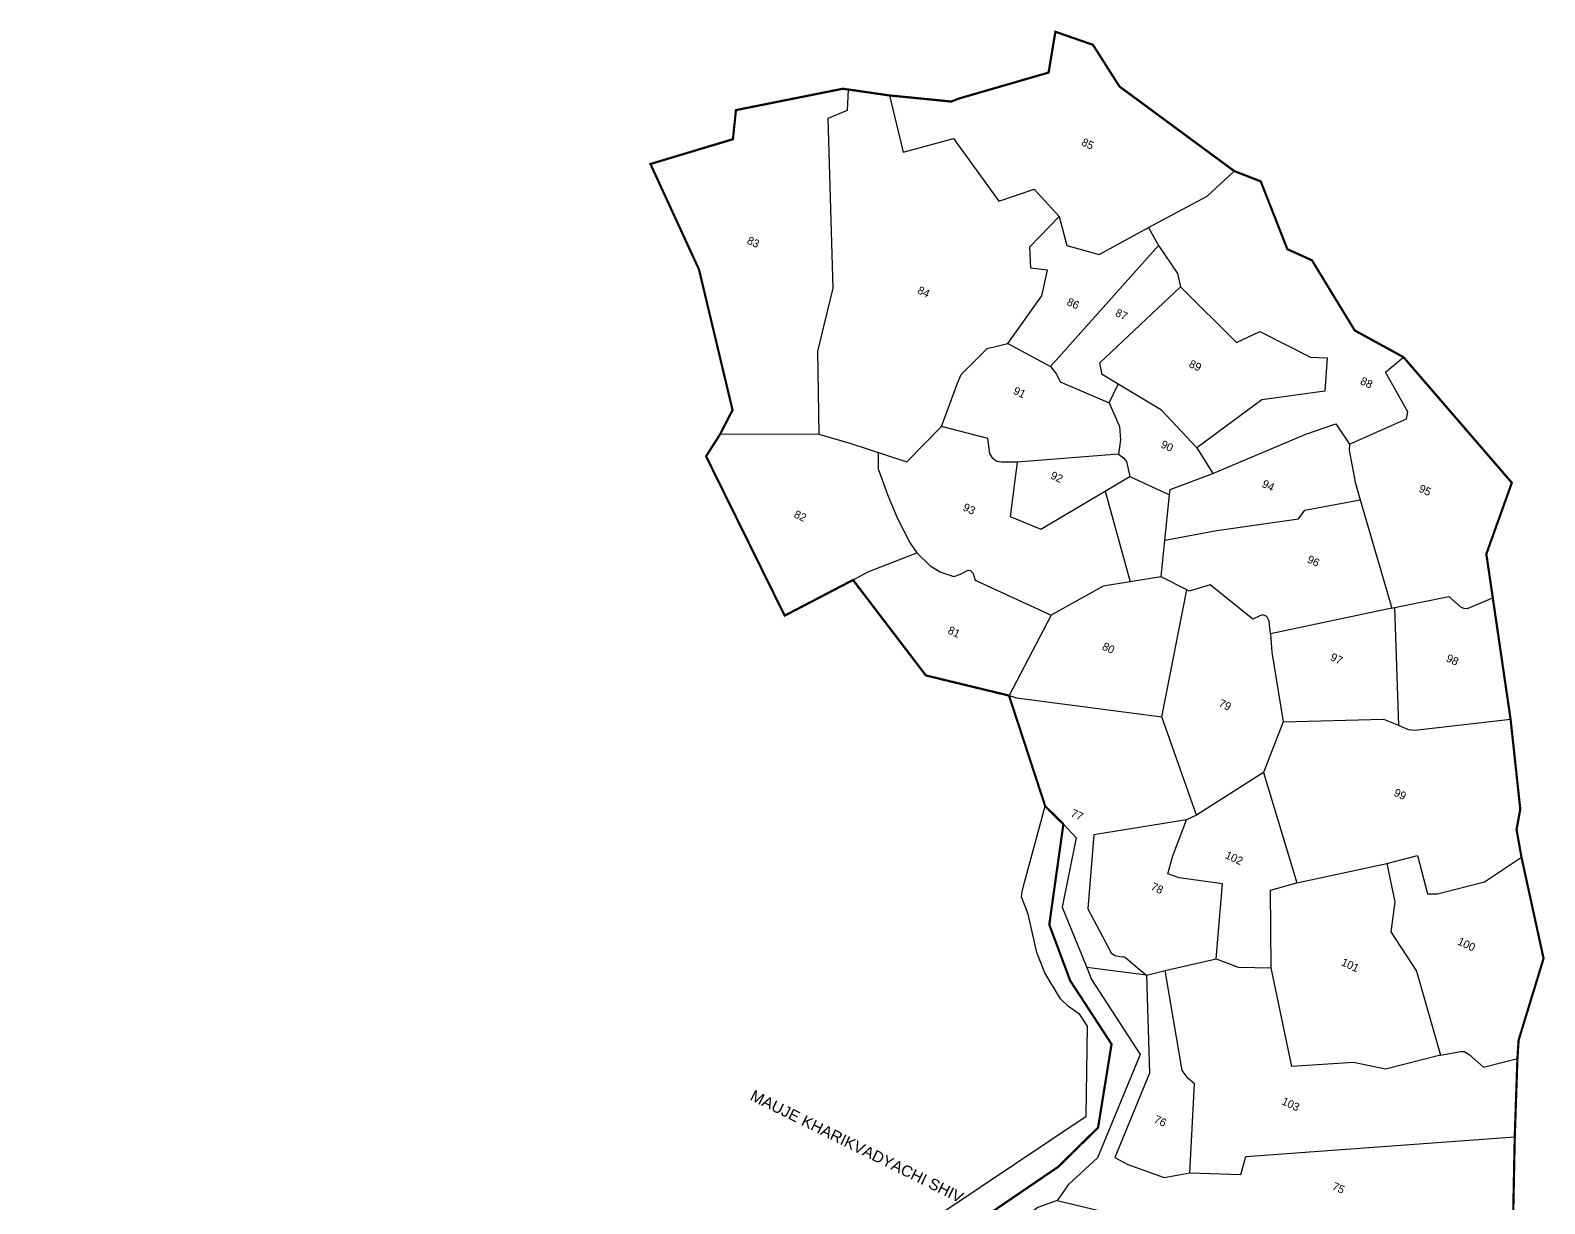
# Model space of a CAD drawing. Header units: metres. Extents: x 281458 to 282368, y 2032861 to 2034339.
# Drawn here: x 281480 to 282184, y 2033793 to 2034339 of the extents above; entities that cross this region are included whole.
import ezdxf
from ezdxf.enums import TextEntityAlignment as Align

# ---------------------------------------------------------------- set-up
doc = ezdxf.new("R2010")
doc.units = ezdxf.units.M
doc.header["$MEASUREMENT"] = 0
doc.linetypes.add('DASHDOT', pattern=[1, 0.5, -0.25, 0, -0.25])
for name, color, linetype in [('POLY_PARCEL', 6, 'Continuous'), ('POLY_WATER', 4, 'Continuous'), ('TEXT_MAPOUT', 7, 'Continuous'), ('TEXT_PARCEL', 7, 'Continuous'), ('V_BOUND_LINE', 7, 'Continuous'), ('V_BOUND_STREAM_LINE', 7, 'DASHDOT')]:
    doc.layers.add(name, color=color, linetype=linetype)
doc.styles.get("Standard").update_dxf_attribs({"font": 'arial.ttf'})
doc.styles.add('TEXT_MAP', font='KRDEV050.TTF')

msp = doc.modelspace()

# ---------------------------------------------------------------- linework, layer by layer
at = {"layer": 'POLY_PARCEL'}
for points in [[(281859.76, 2034311.41), (281859.28, 2034301.59), (281850.28, 2034298), (281852.68, 2034219.01), (281845.6, 2034189.79), (281846.09, 2034151.09)], [(281878.98, 2034308.65), (281885.37, 2034282.25), (281908.77, 2034288.6), (281929.87, 2034259.54), (281946.28, 2034265), (281957.91, 2034252.31)], [(281999.41, 2034247.3), (282026.75, 2034261.8), (282039.29, 2034273.5)], [(281903.24, 2034154.72), (281910.57, 2034174.86), (281912.29, 2034178.88), (281924.48, 2034191.04), (281934.09, 2034193.25), (281949.91, 2034215.46), (281952.52, 2034227.41), (281944.73, 2034228.4), (281944.21, 2034238.3), (281957.91, 2034252.31)], [(281957.91, 2034252.31), (281961.4, 2034238.84), (281976.52, 2034234.75), (281999.41, 2034247.3)], [(281999.41, 2034247.3), (282004.06, 2034238.91)], [(282004.06, 2034238.91), (281953.82, 2034182.62), (281956.72, 2034179.06), (281958.36, 2034175.46), (281981.11, 2034165.78)], [(282004.06, 2034238.91), (282012.97, 2034225.79), (282014.37, 2034219.61)], [(281985.27, 2034174.36), (281977.92, 2034178.89), (281976.82, 2034184.29), (282014.37, 2034219.61)], [(282014.37, 2034219.61), (282040.41, 2034193.79), (282051.13, 2034198.92), (282074.84, 2034187.04), (282082.47, 2034186.63), (282081.46, 2034171.21), (282052.06, 2034167.16), (282021.92, 2034144.83)], [(281934.09, 2034193.25), (281953.82, 2034182.62)], [(282092.86, 2034146.44), (282119.34, 2034158.3), (282119.97, 2034161.53), (282109.68, 2034179.99), (282118.02, 2034186.96)], [(281981.11, 2034165.78), (281985.27, 2034174.36)], [(282021.92, 2034144.83), (282005.53, 2034162.38), (281985.27, 2034174.36)], [(281981.11, 2034165.78), (281985.92, 2034154.79), (281986.48, 2034148.54), (281985.44, 2034141.93)], [(281846.09, 2034151.09), (281860.5, 2034146.94), (281887.01, 2034138.31), (281903.24, 2034154.72)], [(281938.45, 2034138.19), (281931.15, 2034138.22), (281928.91, 2034138.48), (281927.93, 2034139.1), (281927.02, 2034139.84), (281925.61, 2034142.23), (281924.72, 2034149.1), (281903.24, 2034154.72)], [(282029.36, 2034132.91), (282072.59, 2034151.11), (282086.47, 2034155.98), (282092.86, 2034146.44)], [(281846.09, 2034151.09), (281800.14, 2034150.94)], [(282092.86, 2034146.44), (282092.76, 2034143.75), (282095.51, 2034128.77), (282097.88, 2034120.6)], [(281873.77, 2034142.62), (281873.8, 2034134.98), (281878.11, 2034123.13), (281882.63, 2034112.34), (281888.7, 2034100.54), (281891.76, 2034095.93), (281897.9, 2034089.88), (281902.91, 2034086.97), (281908.95, 2034085.02), (281912.08, 2034086.15), (281914.4, 2034087.39), (281915.55, 2034088.01), (281916.62, 2034087.8), (281917.95, 2034086.31), (281918.85, 2034083.29), (281954.22, 2034067)], [(281985.44, 2034141.93), (281938.45, 2034138.19)], [(281985.44, 2034141.93), (281987.79, 2034140.21), (281989.18, 2034138.46), (281990.77, 2034131.41)], [(282021.92, 2034144.83), (282029.36, 2034132.91)], [(281938.45, 2034138.19), (281935.1, 2034112.9), (281949.38, 2034107.03), (281990.77, 2034131.41)], [(282009.48, 2034125.48), (282029.36, 2034132.91)], [(281990.77, 2034131.41), (282009.23, 2034123.01)], [(282009.23, 2034123.01), (282009.48, 2034125.48)], [(281979.24, 2034124.62), (281990.94, 2034082.51)], [(282007.06, 2034101.83), (282009.23, 2034123.01)], [(282072.2, 2034115.9), (282097.88, 2034120.6)], [(282097.88, 2034120.6), (282112.64, 2034070.33)], [(282031.22, 2034106.38), (282069.18, 2034111.74)], [(282069.18, 2034111.74), (282072.2, 2034115.9)], [(282007.06, 2034101.83), (282031.22, 2034106.38)], [(282005.32, 2034084.88), (282007.06, 2034101.83)], [(281862.07, 2034083.37), (281869.46, 2034087.24), (281891.76, 2034095.93)], [(282005.32, 2034084.88), (281978.44, 2034080.45), (281954.22, 2034067), (281934.59, 2034029.62)], [(282017.2, 2034078.75), (282005.32, 2034084.88)], [(282005.67, 2034019.73), (282017.2, 2034078.75)], [(282018.34, 2034078.17), (282017.2, 2034078.75)], [(282028.07, 2034081.19), (282018.34, 2034078.17)], [(282047.9, 2034065.13), (282028.07, 2034081.19)], [(282113.77, 2034070.55), (282139.09, 2034075.64), (282144.53, 2034070.91), (282146.18, 2034070.14), (282148.12, 2034070.24), (282159.53, 2034075.02)], [(282112.64, 2034070.33), (282056.11, 2034058.4)], [(282112.64, 2034070.33), (282113.77, 2034070.55)], [(282113.77, 2034070.55), (282115.67, 2034015.88)], [(282051.18, 2034066.76), (282047.9, 2034065.13)], [(282052.65, 2034067.2), (282051.18, 2034066.76)], [(282054.41, 2034066.38), (282052.65, 2034067.2)], [(282055, 2034065.48), (282054.41, 2034066.38)], [(282055.54, 2034064.21), (282055, 2034065.48)], [(282056.11, 2034058.4), (282055.54, 2034064.21)], [(282056.11, 2034058.4), (282056.74, 2034049.76), (282061.99, 2034017.48)], [(281934.59, 2034029.62), (281938.04, 2034028.6), (282005.67, 2034019.73)], [(282021.78, 2033974.09), (282005.67, 2034019.73)], [(282061.99, 2034017.48), (282052.91, 2033993.94)], [(282061.99, 2034017.48), (282108.78, 2034018.68), (282115.67, 2034015.88)], [(282115.67, 2034015.88), (282120.16, 2034013.78), (282123.23, 2034013.61), (282167.79, 2034018.65)], [(282052.91, 2033993.94), (282021.78, 2033974.09)], [(282052.91, 2033993.94), (282068.37, 2033942.51)], [(282017.08, 2033971.84), (281973.96, 2033964.83), (281971.23, 2033930.44), (281982.15, 2033909.95), (281983.85, 2033908.84), (281986.89, 2033908.21), (281987.6, 2033908.36), (281988.77, 2033907.81), (281993.19, 2033904.01), (281998.58, 2033899.58)], [(282030.88, 2033907.2), (282033.86, 2033942.15), (282013.7, 2033944.9), (282008.5, 2033946.69), (282010.7, 2033955.1), (282017.08, 2033971.84)], [(282021.78, 2033974.09), (282017.08, 2033971.84)], [(282068.37, 2033942.51), (282110.22, 2033951.54)], [(282110.22, 2033951.54), (282124.59, 2033955.31), (282129.13, 2033937.48), (282133.89, 2033937.48), (282155.69, 2033943.02), (282172.85, 2033954.52)], [(282110.22, 2033951.54), (282113.9, 2033933.75), (282112.15, 2033919.81), (282124.1, 2033901.53), (282135.2, 2033862.41)], [(282056.52, 2033902.99), (282056.23, 2033939.21), (282068.37, 2033942.51)], [(282007.21, 2033901.74), (282030.88, 2033907.2)], [(282030.88, 2033907.2), (282041.11, 2033903.42), (282056.52, 2033902.99)], [(281998.58, 2033899.58), (281970.74, 2033903.27)], [(281998.58, 2033899.58), (281999.97, 2033854.13), (281983.73, 2033814.84), (281989.79, 2033811.59), (282006.75, 2033805.57), (282018.73, 2033807.68)], [(281998.58, 2033899.58), (282007.21, 2033901.74)], [(282018.73, 2033807.68), (282020.88, 2033849.18), (282017.95, 2033851.61), (282015.04, 2033855.29), (282007.21, 2033901.74)], [(282135.2, 2033862.41), (282109.67, 2033855.96), (282094.72, 2033858.97), (282066.07, 2033857.11), (282056.52, 2033902.99)], [(282135.2, 2033862.41), (282144.7, 2033864.21), (282146.2, 2033864.08), (282148.54, 2033862.7), (282155.2, 2033856.9), (282170.97, 2033860.88)], [(282018.73, 2033807.68), (282042.34, 2033807.03), (282044.75, 2033815.36), (282169.74, 2033824.55)], [(281957.02, 2033794.81), (282000.26, 2033784.47), (282001.18, 2033777.14)]]:
    msp.add_lwpolyline(points, dxfattribs=at)
at = {"layer": 'POLY_WATER'}
for points in [[(281904.8, 2033790.02), (281970.52, 2033834.01), (281971.05, 2033875.92), (281967.44, 2033881.4), (281962.24, 2033885.02), (281958.48, 2033888.67), (281951.31, 2033900.8), (281947.59, 2033910.14), (281943.55, 2033927.93), (281940.44, 2033936.03), (281940.66, 2033938.54), (281941.97, 2033943.39), (281951.42, 2033978.19)], [(281959.87, 2033969.87), (281965.83, 2033963.5), (281959.32, 2033931.31), (281970.74, 2033903.27)], [(281970.74, 2033903.27), (281972.97, 2033897.68), (281995.51, 2033862.83), (281975.79, 2033814.65), (281962.03, 2033802.16), (281958.94, 2033797.67), (281957.02, 2033794.81)], [(281957.02, 2033794.81), (281948.03, 2033791.68), (281934.58, 2033781.53), (281923.2, 2033775.37)]]:
    msp.add_lwpolyline(points, dxfattribs=at)
at = {"layer": 'V_BOUND_LINE', "const_width": 1.03}
for points in [[(281878.98, 2034308.65), (281897.99, 2034306.78), (281907.77, 2034305.81), (281911.04, 2034307.13), (281952.99, 2034319.28), (281956.16, 2034338.25), (281973.6, 2034332.19), (281985.95, 2034312.8), (282039.29, 2034273.5)], [(281800.14, 2034150.94), (281806.04, 2034162.38), (281790.45, 2034227.71), (281767.86, 2034276.78), (281806.22, 2034288.29), (281807.62, 2034301.83), (281857.33, 2034311.76), (281859.76, 2034311.41)], [(281859.76, 2034311.41), (281878.98, 2034308.65)], [(282039.29, 2034273.5), (282051.63, 2034268.69), (282064, 2034237.17), (282075.42, 2034232.02), (282095.33, 2034199.39), (282118.02, 2034186.96)], [(282118.02, 2034186.96), (282168.38, 2034128.57), (282156.52, 2034095.47), (282159.53, 2034075.02)], [(281934.59, 2034029.62), (281895.91, 2034039), (281862.07, 2034083.37), (281830.28, 2034066.79), (281793.73, 2034140.87), (281800.14, 2034150.94)], [(282159.53, 2034075.02), (282167.79, 2034018.65)], [(281951.42, 2033978.19), (281934.59, 2034029.62)], [(282167.79, 2034018.65), (282172.3, 2033976.83), (282170.57, 2033967.35), (282172.85, 2033954.52)], [(282172.85, 2033954.52), (282183.13, 2033907.42), (282171.54, 2033869.44), (282170.97, 2033860.88)], [(282170.97, 2033860.88), (282169.74, 2033824.55)], [(282169.74, 2033824.55), (282168.93, 2033784.84)]]:
    msp.add_lwpolyline(points, dxfattribs=at)
at = {"layer": 'V_BOUND_STREAM_LINE', "ltscale": 10, "const_width": 1.03, "flags": 128}
for points in [[(281959.87, 2033969.87), (281951.42, 2033978.19)], [(281536.38, 2033029.62), (281565.1, 2033080.88), (281480.12, 2033255.72), (281588.57, 2033398.6), (281617.07, 2033438.27), (281672.68, 2033484.89), (281680.63, 2033536.65), (281707.04, 2033541.15), (281756.1, 2033493.95), (281794.15, 2033498), (281824.15, 2033510.17), (281841.49, 2033532.61), (281870.25, 2033571.54), (281875.48, 2033590.59), (281872.89, 2033611.75), (281858.85, 2033635.12), (281828.78, 2033662.87), (281810.18, 2033677.79), (281796.39, 2033692.33), (281793.18, 2033736.21), (281827.15, 2033753.02), (281920.05, 2033785.06), (281957.52, 2033810.58), (281975.99, 2033828.76), (281982.26, 2033867.58), (281963.01, 2033897.14), (281953.31, 2033923.14), (281959.87, 2033969.87)]]:
    msp.add_lwpolyline(points, dxfattribs=at)

# ---------------------------------------------------------------- texts
at = {"layer": 'TEXT_MAPOUT'}
msp.add_text('MAUJE KHARIKVADYACHI SHIV', height=5.1694, rotation=333.76167, dxfattribs=at).set_placement((281813.8, 2033841.85))
at = {"layer": 'TEXT_PARCEL', "style": 'TEXT_MAP'}
for s, p in [('85', (281970.41, 2034284.47)), ('83', (281814.94, 2034238.77)), ('84', (281894.14, 2034215.66)), ('86', (281963.63, 2034210.24)), ('87', (281986.12, 2034205.15)), ('89', (282020.41, 2034181.39)), ('88', (282100.07, 2034173.45)), ('91', (281938.73, 2034168.9)), ('90', (282007.32, 2034144)), ('92', (281956.03, 2034129.56)), ('94', (282054.35, 2034125.65)), ('95', (282127.26, 2034123.45)), ('93', (281915.3, 2034114.74)), ('82', (281836.78, 2034111.47)), ('96', (282075.36, 2034090.52)), ('81', (281908.28, 2034057.55)), ('80', (281980.05, 2034050.04)), ('97', (282086.12, 2034045.08)), ('98', (282140, 2034044.58)), ('79', (282034.26, 2034023.63)), ('99', (282115.65, 2033982.1)), ('77', (281965.48, 2033972.52)), ('102', (282038.5, 2033952.46)), ('78', (282002.66, 2033938.38)), ('100', (282146.52, 2033912.31)), ('101', (282092.47, 2033902.66)), ('103', (282064.79, 2033838)), ('76', (282004.15, 2033830.17)), ('75', (282087.04, 2033799.04))]:
    msp.add_text(s, height=3.722, rotation=334.97803, dxfattribs=at).set_placement(p, align=Align.CENTER)

doc.saveas('drawing.dxf')
